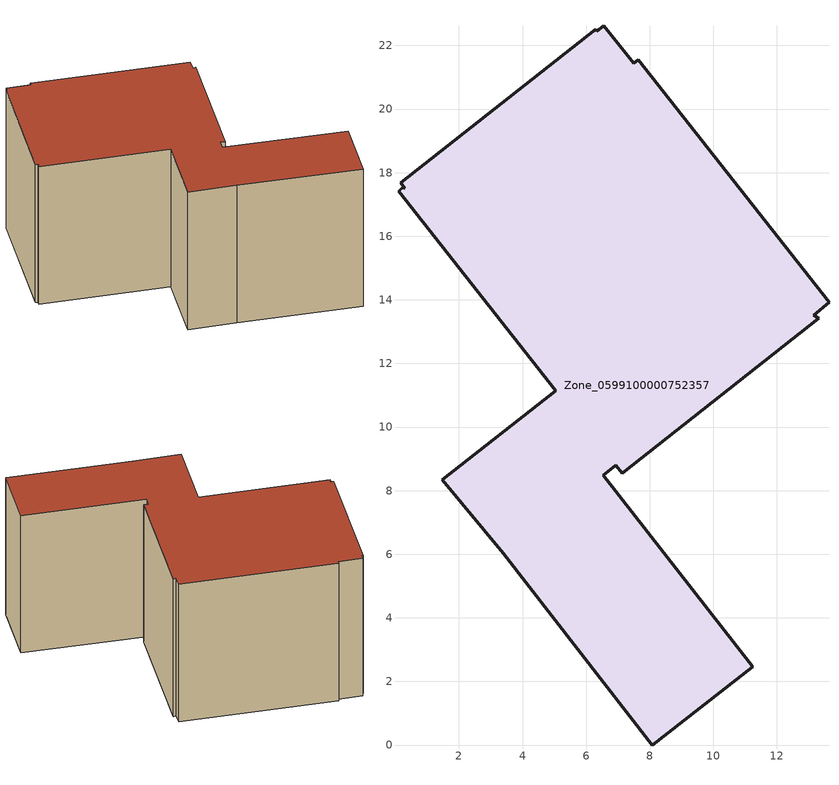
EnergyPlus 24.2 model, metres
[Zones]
Zone_0599100000752357
 floor ground (C_G): 6.3,22.5 6.34,22.44 6.55,22.61 7.5,21.44 7.64,21.55 13.64,13.92 13.16,13.52 13.32,13.42 7.13,8.55 6.94,8.8 6.54,8.48 11.24,2.46 8.08,0 3.39,6.03 1.48,8.35 5.04,11.14 0.1,17.42 0.22,17.52 0.29,17.51 0.17,17.68 z0
 wall outside (C_F): 13.16,13.52 13.64,13.92 7.64,21.55 7.5,21.44 6.55,22.61 6.34,22.44 6.3,22.5 0.17,17.68 0.29,17.51 0.22,17.52 0.1,17.42 5.04,11.14 1.48,8.35 3.39,6.03 8.08,0 11.24,2.46 6.54,8.48 6.94,8.8 7.13,8.55 13.32,13.42 13.16,13.52 z0:9.93
 roof outside (C_R): 6.34,22.44 6.3,22.5 0.17,17.68 0.29,17.51 0.22,17.52 0.1,17.42 5.04,11.14 1.48,8.35 3.39,6.03 8.08,0 11.24,2.46 6.54,8.48 6.94,8.8 7.13,8.55 13.32,13.42 13.16,13.52 13.64,13.92 7.64,21.55 7.5,21.44 6.55,22.61 z9.93
[BUILDING]
Pand.0599100000752357: North Axis=0; Terrain=City; Loads Convergence Tolerance Value=0.04; Temperature Convergence Tolerance Value=0.4; Solar Distribution=FullExterior; Maximum Number of Warmup Days=25; Minimum Number of Warmup Days=1
[Site:Location]
Rotterdam.The.Hague.AP_ZH_NLD Design_Conditions: Latitude=51.96; Longitude=4.45; Time Zone=1; Elevation=-4.5
[SITE:GROUNDTEMPERATURE:BUILDINGSURFACE]
18, 18, 18, 18, 18, 18, 18, 18, 18, 18, 18, 18
[MATERIAL] Thermal Absorptance=0.9; Solar Absorptance=0.7; Visible Absorptance=0.7
Name | Roughness | Thickness | Conductivity | Density | Specific Heat
G.D.2006-2014 | MediumSmooth | 0.15 | 0.06 | 540 | 1210
F.D.2006-2014 | Rough | 0.3 | 0.12 | 1920 | 840
R.D.2006-2014 | MediumRough | 0.2 | 0.08 | 1500 | 1000
[CONSTRUCTION]
C_G: G.D.2006-2014
C_F: F.D.2006-2014
C_R: R.D.2006-2014
[ZONE]
Zone_0599100000752357: Type=1; Multiplier=1; Ceiling Height=Autocalculate; Volume=Autocalculate; Floor Area=autocalculate; Part of Total Floor Area=Yes
[ZONEINFILTRATION:DESIGNFLOWRATE]
Infil_Zone_0599100000752357: Zone or ZoneList or Space or SpaceList=Zone_0599100000752357; Schedule=AlwaysOn; Design Flow Rate Calculation Method=Flow/Area; Flow Rate per Floor Area=0.0021; Constant Term Coefficient=1; Temperature Term Coefficient=0; Velocity Term Coefficient=0; Velocity Squared Term Coefficient=0
[HVACTEMPLATE:ZONE:IDEALLOADSAIRSYSTEM]
Zone_0599100000752357: Maximum Heating Supply Air Temperature=50; Minimum Cooling Supply Air Temperature=13; Maximum Heating Supply Air Humidity Ratio=0.0156; Minimum Cooling Supply Air Humidity Ratio=0.0077; Heating Limit=NoLimit; Cooling Limit=NoLimit; Dehumidification Control Type=ConstantSensibleHeatRatio; Cooling Sensible Heat Ratio=0.7; Dehumidification Setpoint=60; Humidification Control Type=None; Humidification Setpoint=30; Outdoor Air Method=None; Outdoor Air Flow Rate per Person=0.00944; Outdoor Air Flow Rate per Zone Floor Area=0; Outdoor Air Flow Rate per Zone=0; Demand Controlled Ventilation Type=None; Outdoor Air Economizer Type=NoEconomizer; Heat Recovery Type=None; Sensible Heat Recovery Effectiveness=0.7; Latent Heat Recovery Effectiveness=0.65
[ZONECONTROL:THERMOSTAT]
ThermostatControl_Zone_0599100000752357: Zone or ZoneList=Zone_0599100000752357; Control Type Schedule=DualSetpointControlType; Control 1=Thermostat_Zone_0599100000752357; Temperature Difference Between Cutout And Setpoint=0
[THERMOSTATSETPOINT:DUALSETPOINT]
Thermostat_Zone_0599100000752357: Heating Setpoint Temperature Schedule=HeatingSetpoint_Zone_0599100000752357; Cooling Setpoint Temperature Schedule=CoolingSetpoint_Zone_0599100000752357
[SCHEDULE:COMPACT]
HeatingSetpoint_Zone_0599100000752357: Through: 12/31, For: AllDays, Until: 24:00, 21
CoolingSetpoint_Zone_0599100000752357: Through: 12/31, For: AllDays, Until: 24:00, 24
DualSetpointControlType: Through: 12/31, For: AllDays, Until: 24:00, 4
AlwaysOn: Through: 12/31, For: AllDays, Until: 24:00, 1
